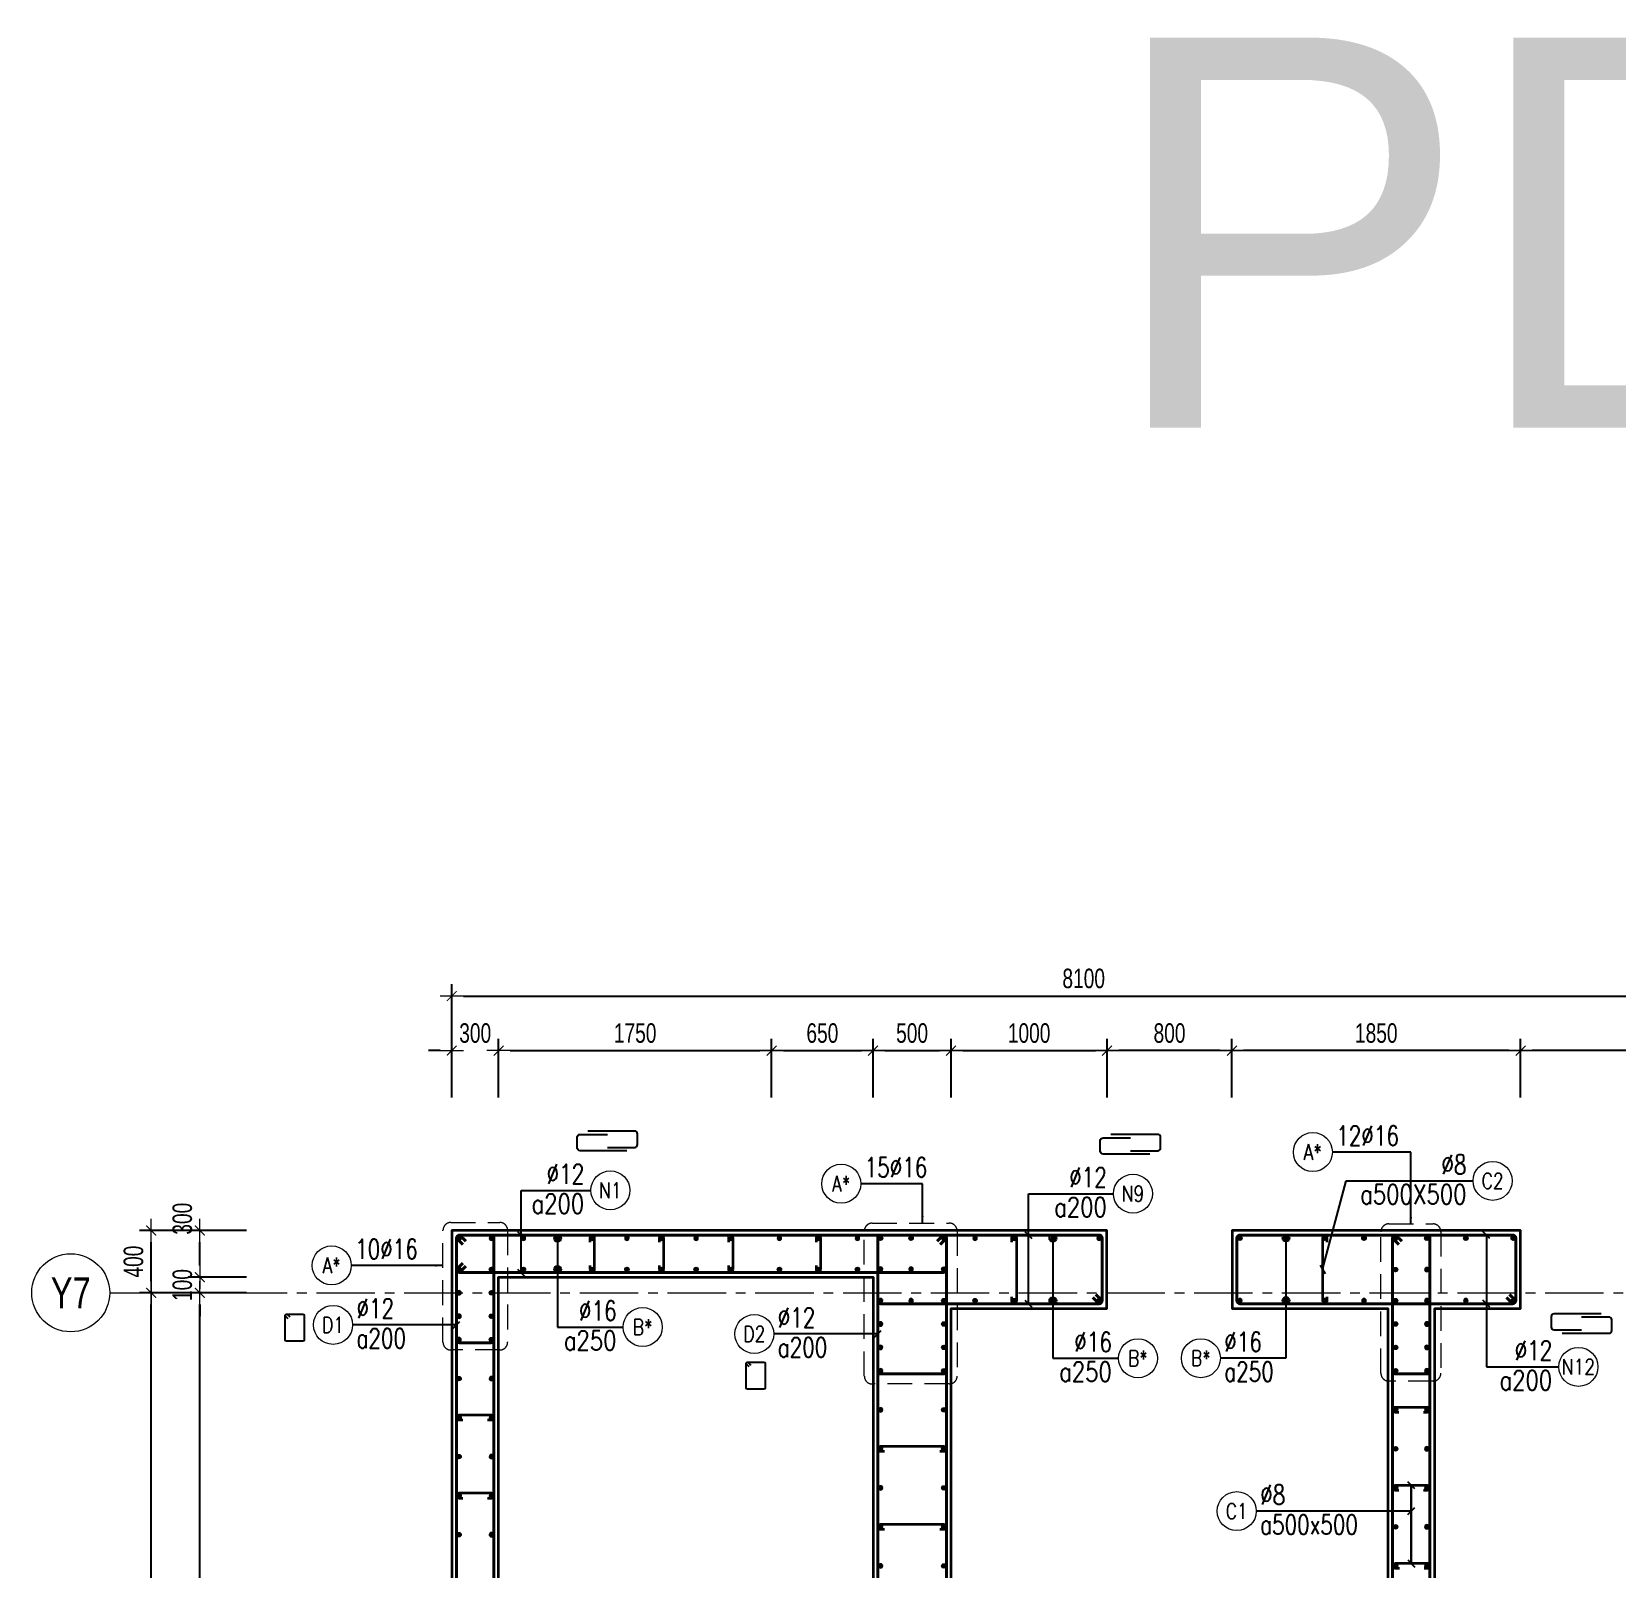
# Model space of a CAD drawing. Header units: millimetres. Extents: x 738475 to 1279438, y -34239 to 156422.
# Drawn here: x 1105749 to 1115912, y 146568 to 156422 of the extents above; entities that cross this region are included whole.
import ezdxf
from ezdxf.enums import TextEntityAlignment as Align

# ---------------------------------------------------------------- set-up
doc = ezdxf.new("R2010")
doc.units = ezdxf.units.MM
doc.header["$MEASUREMENT"] = 0
doc.linetypes.add('HIDDEN2', pattern=[4.7625, 3.175, -1.5875])
doc.linetypes.add('OF_Grid_1$0$CENTER2', pattern=[1.125, 0.75, -0.125, 0.125, -0.125])
doc.layers.get('0').update_dxf_attribs({"lineweight": 20})
doc.layers.get('Defpoints').update_dxf_attribs({"color": 151, "lineweight": 9})
for name, color, linetype, lineweight in [('KC-LEADER', 153, 'Continuous', 18), ('KC-THEP', 6, 'Continuous', 40), ('NDC_S_DIM', 1, 'Continuous', 15), ('NDC_S_ENG TEXT', 2, 'Continuous', 20), ('NDC_S_HIDDEN', 8, 'HIDDEN2', 13), ('NDC_S_LEADER', 1, 'Continuous', 15), ('NDC_S_REBAR', 4, 'Continuous', 35), ('NDC_S_STIRRUP', 4, 'Continuous', 40), ('NDC_S_VN TEXT', 7, 'Continuous', 20), ('NDC_S_WALL', 6, 'Continuous', 35), ('OF_Core wall_1.2(B1-19F)$0$NDC_S_WALL', 6, 'Continuous', 35), ('OF_Grid_1$0$NDC_S_AXIS', 5, 'OF_Grid_1$0$CENTER2', 13), ('OF_Grid_1$0$NDC_S_SYMBOL', 1, 'Continuous', 15), ('OF_Grid_1$0$NDC_S_TEXT SYMBOL', 7, 'Continuous', 20)]:
    doc.layers.add(name, color=color, linetype=linetype, lineweight=lineweight)
doc.layers.add('Leader', color=6, linetype='Continuous')
doc.layers.add('Ligature', color=1, linetype='Continuous')
doc.styles.add('NDC_ARIAL', font='arial.ttf', dxfattribs={"width": 0.85})
doc.styles.add('NDC_DIM', font='', dxfattribs={"width": 0.75})
doc.styles.add('NDC_EN TXT', font='romans.shx', dxfattribs={"width": 0.8})
doc.styles.add('OF_Grid_1$0$NDC_ANNO', font='', dxfattribs={"width": 0.8})
doc.styles.get("Standard").update_dxf_attribs({"font": 'arial.ttf'})
doc.styles.get('NDC_DIM').set_extended_font_data('Dotum')
doc.styles.get('OF_Grid_1$0$NDC_ANNO').set_extended_font_data('Dotum')
doc.dimstyles.new('NDC_1-50', dxfattribs={"dimscale": 50, "dimtxt": 2.5, "dimasz": 1, "dimexe": 1.5, "dimexo": 0, "dimgap": 0.8, "dimtad": 1, "dimdec": 0, "dimdsep": 46, "dimtxsty": 'NDC_ARIAL', "dimblk": 'DIMMARK', "dimcen": 49999.938995, "dimdle": 1.5, "dimclrd": 1, "dimclre": 1, "dimclrt": 3, "dimadec": 0, "dimazin": 0, "dimtfac": 1, "dimtdec": 0, "dimtix": 1, "dimtmove": 2, "dimatfit": 3, "dimfxl": 1, "dimarcsym": 0})
doc.dimstyles.new('NDC_dim_30', dxfattribs={"dimscale": 30, "dimtxt": 2.5, "dimasz": 1.5, "dimexe": 1.5, "dimexo": 2.5, "dimgap": 1, "dimtad": 1, "dimdec": 0, "dimzin": 0, "dimdsep": 46, "dimtxsty": 'NDC_DIM', "dimblk": 'DIMMARK', "dimcen": 0.09, "dimdle": 1.2, "dimclrd": 1, "dimclre": 1, "dimclrt": 3, "dimadec": 0, "dimazin": 0, "dimtfac": 1, "dimtdec": 0, "dimtix": 1, "dimtofl": 0, "dimtmove": 0, "dimatfit": 3, "dimfxl": 6, "dimfxlon": 1, "dimtolj": 1, "dimtzin": 0, "dimarcsym": 0})
doc.dimstyles.new('NDC_dim_50', dxfattribs={"dimscale": 50, "dimtxt": 2.5, "dimasz": 1.5, "dimexe": 1.5, "dimexo": 2.5, "dimgap": 1, "dimtad": 1, "dimdec": 0, "dimzin": 0, "dimdsep": 46, "dimtxsty": 'NDC_DIM', "dimblk": 'DIMMARK', "dimcen": 0.09, "dimdle": 1.2, "dimclrd": 1, "dimclre": 1, "dimclrt": 3, "dimadec": 0, "dimazin": 0, "dimtfac": 1, "dimtdec": 0, "dimtix": 1, "dimtofl": 0, "dimtmove": 0, "dimatfit": 3, "dimfxl": 6, "dimfxlon": 1, "dimtolj": 1, "dimtzin": 0, "dimarcsym": 0})

# ---------------------------------------------------------------- blocks, each defined once
blk = doc.blocks.new('THEP')
at = {"layer": 'KC-LEADER', "color": 6}
blk.add_circle((0, 0), 14, dxfattribs=at)
at = {"layer": 'KC-THEP'}
for p, q in [((-14, 0), (14, 0)), ((10, 10), (-10, -10)), ((-10, 10), (10, -10)), ((0, 14), (0, -14))]:
    blk.add_line(p, q, dxfattribs=at)
blk = doc.blocks.new('DIMMARK')
at = {"layer": 'NDC_S_DIM', "color": 1}
blk.add_line((-1.5, 0), (1, 0), dxfattribs=at)
at = {"layer": 'NDC_S_DIM', "color": 2, "const_width": 0.1}
blk.add_lwpolyline([(-0.42, -0.42), (0.42, 0.42)], dxfattribs=at)
blk = doc.blocks.new('*U13')
blk.add_circle((-2.5, 0), 2.5)
at = {"layer": 'NDC_S_VN TEXT', "color": 3, "style": 'NDC_EN TXT', "width": 0.75}
blk.add_attdef('DK1', (0.5, 0.85), '', height=2.5, dxfattribs=at)
at = {"layer": 'NDC_S_VN TEXT', "color": 7, "style": 'NDC_EN TXT', "width": 0.8}
blk.add_attdef('SH2', text='', height=2, dxfattribs=at).set_placement((-2.5, 0), align=Align.MIDDLE)
blk = doc.blocks.new('*U11')
blk.add_circle((-2.5, 0), 2.5)
at = {"layer": 'NDC_S_VN TEXT', "color": 3, "style": 'NDC_EN TXT', "width": 0.75}
for tag, p in [('DK1', (0.5, 0.85)), ('KC1', (0.5, -2.97))]:
    blk.add_attdef(tag, p, '', height=2.5, dxfattribs=at)
at = {"layer": 'NDC_S_VN TEXT', "color": 7, "style": 'NDC_EN TXT', "width": 0.8}
blk.add_attdef('SH2', text='', height=2, dxfattribs=at).set_placement((-2.5, 0), align=Align.MIDDLE)
blk = doc.blocks.new('*U10')
blk.add_circle((2.5, 0), 2.5)
at = {"layer": 'NDC_S_VN TEXT', "color": 3, "style": 'NDC_EN TXT'}
for tag, width, p in [('DK2', 0.75, (-0.85, 0.85)), ('KC2', 0.8, (-0.85, -2.97))]:
    blk.add_attdef(tag, text='', height=2.5, dxfattribs=dict(at, width=width)).set_placement(p, align=Align.RIGHT)
at = {"layer": 'NDC_S_VN TEXT', "color": 7, "style": 'NDC_EN TXT', "width": 0.8}
blk.add_attdef('SH3', text='', height=2, dxfattribs=at).set_placement((2.5, 0), align=Align.MIDDLE)
blk = doc.blocks.new('A$C72321851')
at = {"layer": 'Ligature'}
for points in [[(-61, -129), (-61, 171, -0.414214), (-43, 189), (26, 189, -0.414214), (43, 171), (43, -4)], [(-40, -4), (-40, -180, 0.414214), (-22, -197), (47, -197, 0.414214), (65, -180), (65, 121)]]:
    blk.add_lwpolyline(points, format="xyb", dxfattribs=at)
blk = doc.blocks.new('*U1308')
at = {"layer": 'KC-THEP', "rotation": 9.668564436380946}
blk.add_blockref('THEP', (-100, 0), dxfattribs=at)
at = {"layer": 'KC-THEP', "xscale": -1, "rotation": 350.3314355636191}
blk.add_blockref('THEP', (100, 0), dxfattribs=at)
blk = doc.blocks.new('*U1307')
at = {"layer": 'OF_Core wall_1.2(B1-19F)$0$NDC_S_WALL', "color": 0, "linetype": 'ByBlock', "lineweight": -2, "transparency": 16777216}
for p in [(0, 0), (0, -250), (0, -500), (0, -750), (0, -1000)]:
    blk.add_blockref('*U1308', p, dxfattribs=at)
blk = doc.blocks.new('*U12')
blk.add_circle((-2.5, 0), 2.5)
at = {"layer": 'NDC_S_VN TEXT', "color": 3, "style": 'NDC_EN TXT', "width": 0.75}
for tag, p in [('DK1', (0.5, 0.85)), ('KC1', (0.5, -2.97))]:
    blk.add_attdef(tag, p, '', height=2.5, dxfattribs=at)
at = {"layer": 'NDC_S_VN TEXT', "color": 7, "style": 'NDC_EN TXT', "width": 0.8}
blk.add_attdef('SH2', text='', height=2, dxfattribs=at).set_placement((-2.5, 0), align=Align.MIDDLE)
blk = doc.blocks.new('*D1313')
at = {"layer": 'Defpoints', "color": 0, "transparency": 16777216}
for p in [(1106827, 148340), (1109071, 148340), (1109181, 136740)]:
    blk.add_point(p, dxfattribs=at)
at = {"layer": 'NDC_S_DIM', "color": 1, "lineweight": -2, "transparency": 16777216}
for p, q in [((1107127, 148340), (1106752, 148340)), ((1106827, 136815), (1106827, 148265)), ((1107127, 136740), (1106752, 136740))]:
    blk.add_line(p, q, dxfattribs=at)
at = {"layer": 'NDC_S_DIM', "color": 1, "lineweight": -2, "transparency": 16777216, "xscale": 75, "yscale": 75, "zscale": 75}
for p, rotation in [((1106827, 148340), 90), ((1106827, 136740), 270)]:
    blk.add_blockref('DIMMARK', p, dxfattribs=dict(at, rotation=rotation))
at = {"layer": 'NDC_S_DIM', "color": 3, "transparency": 16777216, "insert": (1106715, 142540), "char_height": 125, "attachment_point": 5, "rotation": 90, "style": 'NDC_DIM'}
blk.add_mtext('\\A1;11600', dxfattribs=at)
blk = doc.blocks.new('*D1314')
at = {"layer": 'Defpoints', "color": 0, "transparency": 16777216}
for p in [(1108742, 149892), (1108442, 148559), (1108742, 148259)]:
    blk.add_point(p, dxfattribs=at)
at = {"layer": 'NDC_S_DIM', "color": 1, "lineweight": -2, "transparency": 16777216}
for p, q in [((1108442, 149592), (1108442, 149967)), ((1108742, 149592), (1108742, 149967)), ((1108367, 149892), (1108292, 149892)), ((1108817, 149892), (1108892, 149892))]:
    blk.add_line(p, q, dxfattribs=at)
at = {"layer": 'NDC_S_DIM', "color": 1, "lineweight": -2, "transparency": 16777216, "xscale": 75, "yscale": 75, "zscale": 75}
blk.add_blockref('DIMMARK', (1108442, 149892), dxfattribs=at)
at = {"layer": 'NDC_S_DIM', "color": 1, "lineweight": -2, "transparency": 16777216, "xscale": 75, "yscale": 75, "zscale": 75, "rotation": 180}
blk.add_blockref('DIMMARK', (1108742, 149892), dxfattribs=at)
at = {"layer": 'NDC_S_DIM', "color": 3, "transparency": 16777216, "insert": (1108592, 150004), "char_height": 125, "attachment_point": 5, "style": 'NDC_DIM'}
blk.add_mtext('\\A1;300', dxfattribs=at)
blk = doc.blocks.new('*U15')
at = {"layer": 'OF_Grid_1$0$NDC_S_SYMBOL'}
blk.add_line((5, 0), (9, 0), dxfattribs=at)
blk.add_circle((0, 0), 5, dxfattribs=at)
at = {"layer": 'OF_Grid_1$0$NDC_S_TEXT SYMBOL', "color": 7, "style": 'OF_Grid_1$0$NDC_ANNO', "width": 0.8}
blk.add_attdef('GRID', text='', height=4, rotation=270, dxfattribs=at).set_placement((0, 0), align=Align.MIDDLE)
blk = doc.blocks.new('*D1328')
at = {"layer": 'Defpoints', "color": 0, "ltscale": 200, "transparency": 16777216}
for p in [(1116542, 150242), (1108442, 148688), (1116542, 148119)]:
    blk.add_point(p, dxfattribs=at)
at = {"layer": 'NDC_S_DIM', "color": 1, "lineweight": -2, "ltscale": 200, "transparency": 16777216}
for p, q in [((1108442, 149942), (1108442, 150317)), ((1116542, 149942), (1116542, 150317)), ((1108517, 150242), (1116467, 150242))]:
    blk.add_line(p, q, dxfattribs=at)
at = {"layer": 'NDC_S_DIM', "color": 1, "lineweight": -2, "ltscale": 200, "transparency": 16777216, "xscale": 75, "yscale": 75, "zscale": 75, "rotation": 180}
blk.add_blockref('DIMMARK', (1108442, 150242), dxfattribs=at)
at = {"layer": 'NDC_S_DIM', "color": 1, "lineweight": -2, "ltscale": 200, "transparency": 16777216, "xscale": 75, "yscale": 75, "zscale": 75}
blk.add_blockref('DIMMARK', (1116542, 150242), dxfattribs=at)
at = {"layer": 'NDC_S_DIM', "color": 3, "ltscale": 200, "transparency": 16777216, "insert": (1112492, 150354), "char_height": 125, "attachment_point": 5, "style": 'NDC_DIM'}
blk.add_mtext('\\A1;8100', dxfattribs=at)
blk = doc.blocks.new('*D1330')
at = {"layer": 'Defpoints', "color": 0, "ltscale": 200, "transparency": 16777216}
for p in [(1106827, 148440), (1108742, 148440), (1109071, 148340)]:
    blk.add_point(p, dxfattribs=at)
at = {"layer": 'NDC_S_DIM', "color": 1, "lineweight": -2, "ltscale": 200, "transparency": 16777216}
for p, q in [((1106827, 148515), (1106827, 148590)), ((1107127, 148440), (1106752, 148440)), ((1107127, 148340), (1106752, 148340)), ((1106827, 148265), (1106827, 148190))]:
    blk.add_line(p, q, dxfattribs=at)
at = {"layer": 'NDC_S_DIM', "color": 1, "lineweight": -2, "ltscale": 200, "transparency": 16777216, "xscale": 75, "yscale": 75, "zscale": 75}
for p, rotation in [((1106827, 148440), 270), ((1106827, 148340), 90)]:
    blk.add_blockref('DIMMARK', p, dxfattribs=dict(at, rotation=rotation))
at = {"layer": 'NDC_S_DIM', "color": 3, "ltscale": 200, "transparency": 16777216, "insert": (1106715, 148390), "char_height": 125, "attachment_point": 5, "rotation": 90, "style": 'NDC_DIM'}
blk.add_mtext('\\A1;100', dxfattribs=at)
blk = doc.blocks.new('*D1331')
at = {"layer": 'Defpoints', "color": 0, "ltscale": 200, "transparency": 16777216}
for p in [(1106827, 148740), (1108442, 148740), (1108742, 148440)]:
    blk.add_point(p, dxfattribs=at)
at = {"layer": 'NDC_S_DIM', "color": 1, "lineweight": -2, "ltscale": 200, "transparency": 16777216}
for p, q in [((1107127, 148740), (1106752, 148740)), ((1106827, 148515), (1106827, 148665)), ((1107127, 148440), (1106752, 148440))]:
    blk.add_line(p, q, dxfattribs=at)
at = {"layer": 'NDC_S_DIM', "color": 1, "lineweight": -2, "ltscale": 200, "transparency": 16777216, "xscale": 75, "yscale": 75, "zscale": 75}
for p, rotation in [((1106827, 148740), 90), ((1106827, 148440), 270)]:
    blk.add_blockref('DIMMARK', p, dxfattribs=dict(at, rotation=rotation))
at = {"layer": 'NDC_S_DIM', "color": 3, "ltscale": 200, "transparency": 16777216, "insert": (1106715, 148815), "char_height": 125, "attachment_point": 5, "rotation": 90, "style": 'NDC_DIM'}
blk.add_mtext('\\A1;300', dxfattribs=at)
blk = doc.blocks.new('*D1335')
at = {"layer": 'Defpoints', "color": 0, "ltscale": 200, "transparency": 16777216}
for p in [(1106515, 148340), (1108556, 148340), (1108556, 136740)]:
    blk.add_point(p, dxfattribs=at)
at = {"layer": 'NDC_S_DIM', "color": 1, "lineweight": -2, "ltscale": 200, "transparency": 16777216}
for p, q in [((1106815, 148340), (1106440, 148340)), ((1106515, 136815), (1106515, 148265)), ((1106815, 136740), (1106440, 136740))]:
    blk.add_line(p, q, dxfattribs=at)
at = {"layer": 'NDC_S_DIM', "color": 1, "lineweight": -2, "ltscale": 200, "transparency": 16777216, "xscale": 75, "yscale": 75, "zscale": 75}
for p, rotation in [((1106515, 148340), 90), ((1106515, 136740), 270)]:
    blk.add_blockref('DIMMARK', p, dxfattribs=dict(at, rotation=rotation))
at = {"layer": 'NDC_S_DIM', "color": 3, "ltscale": 200, "transparency": 16777216, "insert": (1106402, 142540), "char_height": 125, "attachment_point": 5, "rotation": 90, "style": 'NDC_DIM'}
blk.add_mtext('\\A1;11600', dxfattribs=at)
blk = doc.blocks.new('*D1336')
at = {"layer": 'Defpoints', "color": 0, "ltscale": 200, "transparency": 16777216}
for p in [(1106515, 148740), (1108442, 148740), (1108556, 148340)]:
    blk.add_point(p, dxfattribs=at)
at = {"layer": 'NDC_S_DIM', "color": 1, "lineweight": -2, "ltscale": 200, "transparency": 16777216}
for p, q in [((1106815, 148740), (1106440, 148740)), ((1106515, 148415), (1106515, 148665)), ((1106815, 148340), (1106440, 148340))]:
    blk.add_line(p, q, dxfattribs=at)
at = {"layer": 'NDC_S_DIM', "color": 1, "lineweight": -2, "ltscale": 200, "transparency": 16777216, "xscale": 75, "yscale": 75, "zscale": 75}
for p, rotation in [((1106515, 148740), 90), ((1106515, 148340), 270)]:
    blk.add_blockref('DIMMARK', p, dxfattribs=dict(at, rotation=rotation))
at = {"layer": 'NDC_S_DIM', "color": 3, "ltscale": 200, "transparency": 16777216, "insert": (1106402, 148540), "char_height": 125, "attachment_point": 5, "rotation": 90, "style": 'NDC_DIM'}
blk.add_mtext('\\A1;400', dxfattribs=at)
blk = doc.blocks.new('*D1345')
at = {"layer": 'Defpoints', "color": 0, "ltscale": 200, "transparency": 16777216}
for p in [(1110492, 149892), (1110492, 148740), (1108742, 148259)]:
    blk.add_point(p, dxfattribs=at)
at = {"layer": 'NDC_S_DIM', "color": 1, "lineweight": -2, "ltscale": 200, "transparency": 16777216}
for p, q in [((1108742, 149592), (1108742, 149967)), ((1110492, 149592), (1110492, 149967)), ((1108817, 149892), (1110417, 149892))]:
    blk.add_line(p, q, dxfattribs=at)
at = {"layer": 'NDC_S_DIM', "color": 1, "lineweight": -2, "ltscale": 200, "transparency": 16777216, "xscale": 75, "yscale": 75, "zscale": 75, "rotation": 180}
blk.add_blockref('DIMMARK', (1108742, 149892), dxfattribs=at)
at = {"layer": 'NDC_S_DIM', "color": 1, "lineweight": -2, "ltscale": 200, "transparency": 16777216, "xscale": 75, "yscale": 75, "zscale": 75}
blk.add_blockref('DIMMARK', (1110492, 149892), dxfattribs=at)
at = {"layer": 'NDC_S_DIM', "color": 3, "ltscale": 200, "transparency": 16777216, "insert": (1109617, 150004), "char_height": 125, "attachment_point": 5, "style": 'NDC_DIM'}
blk.add_mtext('\\A1;1750', dxfattribs=at)
blk = doc.blocks.new('*D1346')
at = {"layer": 'Defpoints', "color": 0, "ltscale": 200, "transparency": 16777216}
for p in [(1111142, 149892), (1110492, 148740), (1111142, 148440)]:
    blk.add_point(p, dxfattribs=at)
at = {"layer": 'NDC_S_DIM', "color": 1, "lineweight": -2, "ltscale": 200, "transparency": 16777216}
for p, q in [((1110492, 149592), (1110492, 149967)), ((1111142, 149592), (1111142, 149967)), ((1110567, 149892), (1111067, 149892))]:
    blk.add_line(p, q, dxfattribs=at)
at = {"layer": 'NDC_S_DIM', "color": 1, "lineweight": -2, "ltscale": 200, "transparency": 16777216, "xscale": 75, "yscale": 75, "zscale": 75, "rotation": 180}
blk.add_blockref('DIMMARK', (1110492, 149892), dxfattribs=at)
at = {"layer": 'NDC_S_DIM', "color": 1, "lineweight": -2, "ltscale": 200, "transparency": 16777216, "xscale": 75, "yscale": 75, "zscale": 75}
blk.add_blockref('DIMMARK', (1111142, 149892), dxfattribs=at)
at = {"layer": 'NDC_S_DIM', "color": 3, "ltscale": 200, "transparency": 16777216, "insert": (1110817, 150004), "char_height": 125, "attachment_point": 5, "style": 'NDC_DIM'}
blk.add_mtext('\\A1;650', dxfattribs=at)
blk = doc.blocks.new('*D1347')
at = {"layer": 'Defpoints', "color": 0, "ltscale": 200, "transparency": 16777216}
for p in [(1111642, 149892), (1111142, 148440), (1111642, 148240)]:
    blk.add_point(p, dxfattribs=at)
at = {"layer": 'NDC_S_DIM', "color": 1, "lineweight": -2, "ltscale": 200, "transparency": 16777216}
for p, q in [((1111142, 149592), (1111142, 149967)), ((1111642, 149592), (1111642, 149967)), ((1111217, 149892), (1111567, 149892))]:
    blk.add_line(p, q, dxfattribs=at)
at = {"layer": 'NDC_S_DIM', "color": 1, "lineweight": -2, "ltscale": 200, "transparency": 16777216, "xscale": 75, "yscale": 75, "zscale": 75, "rotation": 180}
blk.add_blockref('DIMMARK', (1111142, 149892), dxfattribs=at)
at = {"layer": 'NDC_S_DIM', "color": 1, "lineweight": -2, "ltscale": 200, "transparency": 16777216, "xscale": 75, "yscale": 75, "zscale": 75}
blk.add_blockref('DIMMARK', (1111642, 149892), dxfattribs=at)
at = {"layer": 'NDC_S_DIM', "color": 3, "ltscale": 200, "transparency": 16777216, "insert": (1111392, 150004), "char_height": 125, "attachment_point": 5, "style": 'NDC_DIM'}
blk.add_mtext('\\A1;500', dxfattribs=at)
blk = doc.blocks.new('*D1348')
at = {"layer": 'Defpoints', "color": 0, "ltscale": 200, "transparency": 16777216}
for p in [(1112642, 149892), (1111642, 148240), (1112642, 148240)]:
    blk.add_point(p, dxfattribs=at)
at = {"layer": 'NDC_S_DIM', "color": 1, "lineweight": -2, "ltscale": 200, "transparency": 16777216}
for p, q in [((1111642, 149592), (1111642, 149967)), ((1112642, 149592), (1112642, 149967)), ((1111717, 149892), (1112567, 149892))]:
    blk.add_line(p, q, dxfattribs=at)
at = {"layer": 'NDC_S_DIM', "color": 1, "lineweight": -2, "ltscale": 200, "transparency": 16777216, "xscale": 75, "yscale": 75, "zscale": 75, "rotation": 180}
blk.add_blockref('DIMMARK', (1111642, 149892), dxfattribs=at)
at = {"layer": 'NDC_S_DIM', "color": 1, "lineweight": -2, "ltscale": 200, "transparency": 16777216, "xscale": 75, "yscale": 75, "zscale": 75}
blk.add_blockref('DIMMARK', (1112642, 149892), dxfattribs=at)
at = {"layer": 'NDC_S_DIM', "color": 3, "ltscale": 200, "transparency": 16777216, "insert": (1112142, 150004), "char_height": 125, "attachment_point": 5, "style": 'NDC_DIM'}
blk.add_mtext('\\A1;1000', dxfattribs=at)
blk = doc.blocks.new('*D1358')
at = {"layer": 'Defpoints', "color": 0, "ltscale": 200, "transparency": 16777216}
for p in [(1115292, 149892), (1115292, 148740), (1117042, 148617)]:
    blk.add_point(p, dxfattribs=at)
at = {"layer": 'NDC_S_DIM', "color": 1, "lineweight": -2, "ltscale": 200, "transparency": 16777216}
for p, q in [((1115292, 149592), (1115292, 149967)), ((1117042, 149592), (1117042, 149967)), ((1116967, 149892), (1115367, 149892))]:
    blk.add_line(p, q, dxfattribs=at)
at = {"layer": 'NDC_S_DIM', "color": 1, "lineweight": -2, "ltscale": 200, "transparency": 16777216, "xscale": 75, "yscale": 75, "zscale": 75, "rotation": 180}
blk.add_blockref('DIMMARK', (1115292, 149892), dxfattribs=at)
at = {"layer": 'NDC_S_DIM', "color": 1, "lineweight": -2, "ltscale": 200, "transparency": 16777216, "xscale": 75, "yscale": 75, "zscale": 75}
blk.add_blockref('DIMMARK', (1117042, 149892), dxfattribs=at)
at = {"layer": 'NDC_S_DIM', "color": 3, "ltscale": 200, "transparency": 16777216, "insert": (1116167, 150004), "char_height": 125, "attachment_point": 5, "style": 'NDC_DIM'}
blk.add_mtext('\\A1;1750', dxfattribs=at)
blk = doc.blocks.new('*D1359')
at = {"layer": 'Defpoints', "color": 0, "ltscale": 200, "transparency": 16777216}
for p in [(1113442, 149892), (1113442, 148740), (1115292, 148740)]:
    blk.add_point(p, dxfattribs=at)
at = {"layer": 'NDC_S_DIM', "color": 1, "lineweight": -2, "ltscale": 200, "transparency": 16777216}
for p, q in [((1113442, 149592), (1113442, 149967)), ((1115292, 149592), (1115292, 149967)), ((1115217, 149892), (1113517, 149892))]:
    blk.add_line(p, q, dxfattribs=at)
at = {"layer": 'NDC_S_DIM', "color": 1, "lineweight": -2, "ltscale": 200, "transparency": 16777216, "xscale": 75, "yscale": 75, "zscale": 75, "rotation": 180}
blk.add_blockref('DIMMARK', (1113442, 149892), dxfattribs=at)
at = {"layer": 'NDC_S_DIM', "color": 1, "lineweight": -2, "ltscale": 200, "transparency": 16777216, "xscale": 75, "yscale": 75, "zscale": 75}
blk.add_blockref('DIMMARK', (1115292, 149892), dxfattribs=at)
at = {"layer": 'NDC_S_DIM', "color": 3, "ltscale": 200, "transparency": 16777216, "insert": (1114367, 150004), "char_height": 125, "attachment_point": 5, "style": 'NDC_DIM'}
blk.add_mtext('\\A1;1850', dxfattribs=at)
blk = doc.blocks.new('*D1360')
at = {"layer": 'Defpoints', "color": 0, "ltscale": 200, "transparency": 16777216}
for p in [(1112642, 149892), (1112642, 148740), (1113442, 148740)]:
    blk.add_point(p, dxfattribs=at)
at = {"layer": 'NDC_S_DIM', "color": 1, "lineweight": -2, "ltscale": 200, "transparency": 16777216}
for p, q in [((1112642, 149592), (1112642, 149967)), ((1113442, 149592), (1113442, 149967)), ((1113367, 149892), (1112717, 149892))]:
    blk.add_line(p, q, dxfattribs=at)
at = {"layer": 'NDC_S_DIM', "color": 1, "lineweight": -2, "ltscale": 200, "transparency": 16777216, "xscale": 75, "yscale": 75, "zscale": 75, "rotation": 180}
blk.add_blockref('DIMMARK', (1112642, 149892), dxfattribs=at)
at = {"layer": 'NDC_S_DIM', "color": 1, "lineweight": -2, "ltscale": 200, "transparency": 16777216, "xscale": 75, "yscale": 75, "zscale": 75}
blk.add_blockref('DIMMARK', (1113442, 149892), dxfattribs=at)
at = {"layer": 'NDC_S_DIM', "color": 3, "ltscale": 200, "transparency": 16777216, "insert": (1113042, 150004), "char_height": 125, "attachment_point": 5, "style": 'NDC_DIM'}
blk.add_mtext('\\A1;800', dxfattribs=at)

msp = doc.modelspace()

# ---------------------------------------------------------------- linework, layer by layer
at = {"layer": 'Ligature'}
for points in [[(1107393.11, 148173.519), (1107377.144, 148189.485, -0.668178638), (1107382.917, 148203.423), (1107487.546, 148203.423, -0.414213562), (1107495.711, 148195.259), (1107495.711, 148038.151, -0.414213562), (1107487.546, 148029.986), (1107382.917, 148029.986, -0.414213562), (1107374.753, 148038.151), (1107374.753, 148195.259, -0.668178638), (1107388.691, 148201.032), (1107404.657, 148185.066)], [(1110347.589, 147865.856), (1110331.623, 147881.822, -0.668178638), (1110337.397, 147895.76), (1110442.025, 147895.76, -0.414213562), (1110450.19, 147887.595), (1110450.19, 147730.487, -0.414213562), (1110442.025, 147722.323), (1110337.397, 147722.323, -0.414213562), (1110329.232, 147730.487), (1110329.232, 147887.595, -0.668178638), (1110343.17, 147893.368), (1110359.136, 147877.402)]]:
    msp.add_lwpolyline(points, format="xyb", dxfattribs=at)
at = {"layer": 'NDC_S_HIDDEN', "ltscale": 50}
for points in [[(1108435.466, 148790.803), (1108749.838, 148790.803, -0.414213562), (1108799.838, 148740.803), (1108799.838, 148023.774, -0.414213562), (1108749.838, 147973.774), (1108435.466, 147973.774, -0.414213562), (1108385.466, 148023.774), (1108385.466, 148740.803, -0.414213562)], [(1111135.984, 148786.256), (1111630.708, 148786.256, -0.414213562), (1111680.708, 148736.256), (1111680.708, 147806.162, -0.414213562), (1111630.708, 147756.162), (1111135.984, 147756.162, -0.414213562), (1111085.984, 147806.162), (1111085.984, 148736.256, -0.414213562)], [(1114446.931, 148781.639), (1114731.192, 148781.639, -0.414213562), (1114781.192, 148731.639), (1114781.192, 147824.224, -0.414213562), (1114731.192, 147774.224), (1114446.931, 147774.224, -0.414213562), (1114396.931, 147824.224), (1114396.931, 148731.639, -0.414213562)]]:
    msp.add_lwpolyline(points, format="xyb", close=True, dxfattribs=at)
at = {"layer": 'NDC_S_REBAR'}
for points in [[(1109326.976, 148515.093), (1109326.976, 148490.093, 1), (1109356.976, 148490.093), (1109356.976, 148690.093, 1), (1109326.976, 148690.093), (1109326.976, 148665.093)], [(1109770.928, 148515.083), (1109770.928, 148490.083, 1), (1109800.928, 148490.083), (1109800.928, 148690.083, 1), (1109770.928, 148690.083), (1109770.928, 148665.083)], [(1110214.879, 148515.074), (1110214.879, 148490.074, 1), (1110244.879, 148490.074), (1110244.879, 148690.074, 1), (1110214.879, 148690.074), (1110214.879, 148665.074)], [(1110776.971, 148515.098), (1110776.971, 148490.098, 1), (1110806.971, 148490.098), (1110806.971, 148690.098, 1), (1110776.971, 148690.098), (1110776.971, 148665.098)], [(1112030.483, 148665.098), (1112030.483, 148690.098, -1), (1112060.483, 148690.098), (1112060.483, 148290.098, -1), (1112030.483, 148290.098), (1112030.483, 148315.098)], [(1114053.459, 148665.098), (1114053.459, 148690.098, 1), (1114023.459, 148690.098), (1114023.459, 148290.098, 1), (1114053.459, 148290.098), (1114053.459, 148315.098)], [(1114669.37, 147575.281), (1114694.37, 147575.281, 1), (1114694.37, 147605.281), (1114487.345, 147605.281, 1), (1114487.345, 147575.281), (1114512.345, 147575.281)], [(1108670.483, 147525.098), (1108695.483, 147525.098, 1), (1108695.483, 147555.098), (1108488.459, 147555.098, 1), (1108488.459, 147525.098), (1108513.459, 147525.098)], [(1111570.483, 147325.098), (1111595.483, 147325.098, 1), (1111595.483, 147355.098), (1111190.014, 147355.098, 1), (1111190.014, 147325.098), (1111215.014, 147325.098)], [(1108670.483, 147025.098), (1108695.483, 147025.098, 1), (1108695.483, 147055.098), (1108488.459, 147055.098, 1), (1108488.459, 147025.098), (1108513.459, 147025.098)], [(1114669.37, 147075.281), (1114694.37, 147075.281, 1), (1114694.37, 147105.281), (1114487.345, 147105.281, 1), (1114487.345, 147075.281), (1114512.345, 147075.281)], [(1111570.483, 146825.098), (1111595.483, 146825.098, 1), (1111595.483, 146855.098), (1111190.014, 146855.098, 1), (1111190.014, 146825.098), (1111215.014, 146825.098)], [(1114673.196, 146575.281), (1114698.196, 146575.281, 1), (1114698.196, 146605.281), (1114491.171, 146605.281, 1), (1114491.171, 146575.281), (1114516.171, 146575.281)]]:
    msp.add_lwpolyline(points, format="xyb", dxfattribs=at)
at = {"layer": 'NDC_S_STIRRUP'}
for points in [[(1108511.971, 136430.098), (1108471.971, 136390.098, 0.414213562), (1108491.971, 136370.098), (1108691.971, 136370.098, 0.414213562), (1108711.971, 136390.098), (1108711.971, 148690.098, 0.414213562), (1108691.971, 148710.098), (1108491.971, 148710.098, 0.414213562), (1108471.971, 148690.098), (1108471.971, 136390.098, 0.414213562), (1108491.971, 136370.098), (1108531.971, 136410.098)], [(1108511.971, 148650.098), (1108471.971, 148690.098, -0.414213562), (1108491.971, 148710.098), (1108691.971, 148710.098, -0.414213562), (1108711.971, 148690.098), (1108711.971, 148040.098, -0.414213562), (1108691.971, 148020.098), (1108491.971, 148020.098, -0.414213562), (1108471.971, 148040.098), (1108471.971, 148690.098, -0.414213562), (1108491.971, 148710.098), (1108531.971, 148670.098)], [(1108531.971, 148510.098), (1108491.971, 148470.098, -0.414213562), (1108471.971, 148490.098), (1108471.971, 148690.098, -0.414213562), (1108491.971, 148710.098), (1111591.971, 148710.098, -0.414213562), (1111611.971, 148690.098), (1111611.971, 148490.098, -0.414357585), (1111591.971, 148470.098), (1108491.971, 148470.098, -0.414213562), (1108471.971, 148490.098), (1108511.971, 148530.098)], [(1111571.971, 148650.098), (1111611.971, 148690.098, 0.414213562), (1111591.971, 148710.098), (1111191.971, 148710.098, 0.414213562), (1111171.971, 148690.098), (1111171.971, 147840.281, 0.414213562), (1111191.971, 147820.281), (1111591.971, 147820.281, 0.414213562), (1111611.971, 147840.281), (1111611.971, 148690.098, 0.414213562), (1111591.971, 148710.098), (1111551.971, 148670.098)], [(1111181.971, 139171.449), (1111171.971, 139141.449), (1111171.971, 148690.098, -0.414213562), (1111191.971, 148710.098), (1111591.971, 148710.098, -0.414213562), (1111611.971, 148690.098), (1111611.971, 145440.773), (1111611.971, 145440.773)], [(1112550.801, 148310.098), (1112590.801, 148270.098, 0.414213562), (1112610.801, 148290.098), (1112610.801, 148690.098, 0.414213562), (1112590.801, 148710.098), (1111191.971, 148710.098, 0.414213562), (1111171.971, 148690.098), (1111171.971, 148290.098, 0.414213562), (1111191.971, 148270.098), (1112590.801, 148270.098, 0.414213562), (1112610.801, 148290.098), (1112570.801, 148330.098)], [(1115201.171, 148310.098), (1115241.171, 148270.098, 0.414213562), (1115261.171, 148290.098), (1115261.171, 148690.098, 0.414213562), (1115241.171, 148710.098), (1113493.141, 148710.098, 0.414213562), (1113473.141, 148690.098), (1113473.141, 148290.098, 0.414213562), (1113493.141, 148270.098), (1115241.171, 148270.098, 0.414213562), (1115261.171, 148290.098), (1115221.171, 148330.098)], [(1114511.171, 148650.098), (1114471.171, 148690.098, -0.414213562), (1114491.171, 148710.098), (1114691.171, 148710.098, -0.414213562), (1114711.171, 148690.098), (1114711.171, 147840.281, -0.414213562), (1114691.171, 147820.281), (1114491.171, 147820.281, -0.414213562), (1114471.171, 147840.281), (1114471.171, 148690.098, -0.414213562), (1114491.171, 148710.098), (1114531.171, 148670.098)], [(1114511.171, 136430.098), (1114471.171, 136390.098, 0.414213562), (1114491.171, 136370.098), (1114691.171, 136370.098, 0.414213562), (1114711.171, 136390.098), (1114711.171, 148690.098, 0.414213562), (1114691.171, 148710.098), (1114491.171, 148710.098, 0.414213562), (1114471.171, 148690.098), (1114471.171, 136390.098, 0.414213562), (1114491.171, 136370.098), (1114531.171, 136410.098)]]:
    msp.add_lwpolyline(points, format="xyb", dxfattribs=at)
at = {"layer": 'NDC_S_WALL'}
for points in [[(1111641.971, 144190.098), (1111641.971, 148240.098), (1112640.801, 148240.098), (1112640.801, 148740.098), (1111141.971, 148740.098), (1108441.971, 148740.098), (1108441.971, 136340.098)], [(1114741.971, 136840.098), (1114741.971, 148240.098), (1115291.971, 148240.098), (1115291.971, 148740.098), (1113443.141, 148740.098), (1113443.141, 148240.098), (1114441.971, 148240.098), (1114441.971, 144190.098)], [(1108741.971, 136640.098), (1108741.971, 148440.098), (1111141.971, 148440.098), (1111141.971, 136640.098)]]:
    msp.add_lwpolyline(points, dxfattribs=at)
at = {"layer": 'OF_Grid_1$0$NDC_S_AXIS', "ltscale": 500}
msp.add_line((1106449.488, 148340.098), (1125070.076, 148340.098), dxfattribs=at)

# ---------------------------------------------------------------- block references
at = {"layer": 'KC-THEP'}
for p, rotation in [((1108488.459, 148690.098), 189.6685644363809), ((1111190.014, 148690.098), 189.6685644363809), ((1111385.621, 148690.098), 189.6685644363809), ((1113493.141, 148690.098), 189.6685644363809), ((1113788.459, 148690.098), 189.6685644363809), ((1114038.459, 148690.098), 189.6685644363809), ((1114288.459, 148690.098), 189.6685644363809), ((1114691.171, 148690.098), 189.6685644363809), ((1114941.171, 148690.098), 189.6685644363809), ((1115245.659, 148690.098), 189.6685644363809), ((1108695.483, 148490.098), 9.668564436380946), ((1108901.38, 148490.098), 9.668564436380946), ((1109120, 148490.098), 9.668564436380946), ((1109341.976, 148490.093), 9.668564436380926), ((1109563.952, 148490.088), 9.668564436380926), ((1109785.928, 148490.083), 9.668564436380926), ((1110007.903, 148490.079), 9.668564436380926), ((1110229.879, 148490.074), 9.668564436380926), ((1110541.971, 148490.098), 9.668564436380926), ((1110791.971, 148490.098), 9.668564436380926), ((1111041.971, 148490.098), 9.668564436380926), ((1111595.483, 148491.802), 9.668564436380946), ((1114491.171, 148489.141), 9.668564436380946), ((1108695.483, 148340.098), 9.668564436380946), ((1111595.483, 148290.098), 9.668564436380946), ((1111795.483, 148290.098), 9.668564436380946), ((1112045.483, 148290.098), 9.668564436380946), ((1112295.483, 148290.098), 9.668564436380946), ((1112590.801, 148290.098), 9.668564436380946), ((1114491.171, 148290.098), 9.668564436380946), ((1108695.483, 148190.098), 9.668564436380946), ((1111595.483, 148140.098), 9.668564436380946), ((1114491.171, 148140.098), 9.668564436380946), ((1108695.483, 148040.098), 9.668564436380946), ((1111595.483, 147990.098), 9.668564436380946), ((1114491.171, 147990.098), 9.668564436380946), ((1108488.459, 147790.098), 189.6685644363809), ((1111595.483, 147840.098), 9.668564436380926), ((1114491.171, 147840.281), 9.668564436380946), ((1111595.483, 147590.098), 9.668564436380926), ((1108488.459, 147540.098), 189.6685644363809), ((1111595.483, 147340.098), 9.668564436380926), ((1108488.459, 147290.098), 189.6685644363809), ((1108488.459, 147040.098), 189.6685644363809), ((1111595.483, 147090.098), 9.668564436380926), ((1111595.483, 146840.098), 9.668564436380926), ((1108488.459, 146790.098), 189.6685644363809), ((1111595.483, 146590.098), 9.668564436380926)]:
    msp.add_blockref('THEP', p, dxfattribs=dict(at, rotation=rotation))
at = {"layer": 'KC-THEP', "xscale": -1}
for p, rotation in [((1108695.483, 148690.098), 170.331435563619), ((1108901.38, 148690.098), 170.331435563619), ((1109120, 148690.098), 170.331435563619), ((1109341.976, 148690.093), 170.331435563619), ((1109563.952, 148690.088), 170.331435563619), ((1109785.928, 148690.083), 170.331435563619), ((1110007.903, 148690.079), 170.331435563619), ((1110229.879, 148690.074), 170.331435563619), ((1110541.971, 148690.098), 170.331435563619), ((1110791.971, 148690.098), 170.331435563619), ((1111041.971, 148690.098), 170.331435563619), ((1111595.483, 148690.098), 170.331435563619), ((1111795.483, 148690.098), 170.331435563619), ((1112045.483, 148690.098), 170.331435563619), ((1112295.483, 148690.098), 170.331435563619), ((1112590.801, 148690.098), 170.331435563619), ((1114491.171, 148690.098), 170.331435563619), ((1108488.459, 148490.098), 350.3314355636191), ((1111190.014, 148491.802), 350.3314355636191), ((1111385.621, 148491.802), 350.3314355636191), ((1114691.171, 148489.141), 350.3314355636191), ((1108488.459, 148340.098), 350.3314355636191), ((1111190.014, 148290.098), 350.3314355636191), ((1111385.621, 148290.098), 350.3314355636191), ((1113493.141, 148290.098), 350.3314355636191), ((1113788.459, 148290.098), 350.3314355636191), ((1114038.459, 148290.098), 350.3314355636191), ((1114288.459, 148290.098), 350.3314355636191), ((1114691.171, 148290.098), 350.3314355636191), ((1114941.171, 148290.098), 350.3314355636191), ((1115245.659, 148290.098), 350.3314355636191), ((1108488.459, 148190.098), 350.3314355636191), ((1111190.014, 148140.098), 350.3314355636191), ((1114691.171, 148140.098), 350.3314355636191), ((1108488.459, 148040.098), 350.3314355636191), ((1111190.014, 147990.098), 350.3314355636191), ((1114691.171, 147990.098), 350.3314355636191), ((1108695.483, 147790.098), 170.331435563619), ((1111190.014, 147840.098), 350.3314355636192), ((1114691.171, 147840.281), 350.3314355636191), ((1111190.014, 147590.098), 350.3314355636192), ((1108695.483, 147540.098), 170.331435563619), ((1111190.014, 147340.098), 350.3314355636192), ((1108695.483, 147290.098), 170.331435563619), ((1108695.483, 147040.098), 170.331435563619), ((1111190.014, 147090.098), 350.3314355636192), ((1111190.014, 146840.098), 350.3314355636192), ((1108695.483, 146790.098), 170.331435563619), ((1111190.014, 146590.098), 350.3314355636192)]:
    msp.add_blockref('THEP', p, dxfattribs=dict(at, rotation=rotation))
at = {"layer": 'Leader', "rotation": 89.99999999999997}
for p in [(1109434.836, 149311.772), (1112787.362, 149290.245)]:
    msp.add_blockref('A$C72321851', p, dxfattribs=at)
at = {"layer": 'Leader', "xscale": -1, "rotation": 270.0000000000001}
msp.add_blockref('A$C72321851', (1115687.4, 148141.575), dxfattribs=at)
at = {"layer": 'NDC_S_VN TEXT', "xscale": 50, "yscale": 50, "zscale": 50}
for name, p, values in [('*U13', (1114085.628, 149241.794), {'SH2': 'A*', 'DK1': '12%%C16'}), ('*U13', (1111062.939, 149038.979), {'SH2': 'A*', 'DK1': '15%%C16'}), ('*U10', (1114987.802, 149057.441), {'SH3': 'C2', 'DK2': '%%c8', 'KC2': 'a500X500'}), ('*U10', (1109333.414, 148996.946), {'SH3': 'N1', 'DK2': '%%C12', 'KC2': 'a200'}), ('*U10', (1112682.66, 148975.376), {'SH3': 'N9', 'DK2': '%%C12', 'KC2': 'a200'}), ('*U13', (1107797.338, 148515.462), {'SH2': 'A*', 'DK1': '10%%C16'}), ('*U11', (1107806.034, 148134.52), {'SH2': 'D1', 'DK1': '%%C12', 'KC1': 'a200'}), ('*U10', (1109540.612, 148120.386), {'SH3': 'B*', 'DK2': '%%C16', 'KC2': 'a250'}), ('*U11', (1110506.034, 148076.213), {'SH2': 'D2', 'DK1': '%%C12', 'KC1': 'a200'}), ('*U10', (1112715.096, 147920.386), {'SH3': 'B*', 'DK2': '%%C16', 'KC2': 'a250'}), ('*U11', (1113367.848, 147921.094), {'SH2': 'B*', 'DK1': '%%C16', 'KC1': 'a250'}), ('*U10', (1115537.863, 147865.501), {'SH3': 'N12', 'DK2': '%%C12', 'KC2': 'a200'}), ('*U12', (1113597.858, 146940.92), {'SH2': 'C1', 'DK1': '%%c8', 'KC1': 'a500x500'})]:
    msp.add_blockref(name, p, dxfattribs=at).add_auto_attribs(values)
at = {"layer": 'OF_Core wall_1.2(B1-19F)$0$NDC_S_WALL'}
msp.add_blockref('*U1307', (1114591.171, 147590.281), dxfattribs=at)
at = {"layer": 'OF_Grid_1$0$NDC_S_AXIS'}
ref = msp.add_blockref('*U15', (1105999.488, 148340.098), dxfattribs=dict(at, xscale=50, yscale=50, zscale=50))
ref.add_attrib('GRID', 'Y7', dxfattribs={"layer": 'OF_Grid_1$0$NDC_S_TEXT SYMBOL', "color": 7, "height": 200, "style": 'OF_Grid_1$0$NDC_ANNO', "width": 0.8}).set_placement((1105999.488, 148340.098), align=Align.MIDDLE)

# ---------------------------------------------------------------- texts
at = {"layer": 'NDC_S_ENG TEXT'}
msp.add_text('PD-S-81.01', height=2500, dxfattribs=at).set_placement((1112630.581, 153884.515))

# ---------------------------------------------------------------- dimensions: what is measured, and where the dimension line sits
at = {"layer": 'NDC_S_DIM', "ltscale": 200}
dim = msp.add_linear_dim(base=(1116541.971, 150241.591), p1=(1108441.971, 148687.594), p2=(1116541.971, 148118.68), dimstyle='NDC_dim_50', dxfattribs=at)
dim.commit()
dim.dimension.update_dxf_attribs({"geometry": '*D1328', "text_midpoint": (1112491.971, 150354.175)})
at = {"layer": 'NDC_S_DIM'}
dim = msp.add_linear_dim(base=(1108741.971, 149891.85), p1=(1108441.971, 148559.172), p2=(1108741.971, 148259.172), dimstyle='NDC_dim_50', dxfattribs=at)
dim.commit()
dim.dimension.update_dxf_attribs({"geometry": '*D1314', "text_midpoint": (1108591.971, 150004.435)})
at = {"layer": 'NDC_S_DIM', "ltscale": 200}
for base, p1, p2, picture, middle in [((1110491.971, 149891.85), (1108741.971, 148259.172), (1110491.971, 148740.098), '*D1345', (1109616.971, 150004.435)), ((1111141.971, 149891.85), (1110491.971, 148740.098), (1111141.971, 148440.098), '*D1346', (1110816.971, 150004.435)), ((1111641.971, 149891.85), (1111141.971, 148440.098), (1111641.971, 148240.098), '*D1347', (1111391.971, 150004.435)), ((1112641.801, 149891.85), (1111641.971, 148240.098), (1112641.801, 148240.098), '*D1348', (1112141.886, 150004.435)), ((1112641.801, 149891.85), (1113442.141, 148740.098), (1112641.801, 148740.098), '*D1360', (1113041.971, 150004.435)), ((1113442.141, 149891.85), (1115291.971, 148740.098), (1113442.141, 148740.098), '*D1359', (1114367.056, 150004.435)), ((1115291.971, 149891.85), (1117041.971, 148617.01), (1115291.971, 148740.098), '*D1358', (1116166.971, 150004.435))]:
    dim = msp.add_linear_dim(base=base, p1=p1, p2=p2, dimstyle='NDC_dim_50', override={"dimtmove": 1}, dxfattribs=at)
    dim.commit()
    dim.dimension.update_dxf_attribs({"geometry": picture, "text_midpoint": middle})
dim = msp.add_linear_dim(base=(1106827.387, 148740.098), p1=(1108741.971, 148440.098), p2=(1108441.971, 148740.098), angle=90, dimstyle='NDC_dim_50', override={"dimtmove": 1}, dxfattribs=at)
dim.commit()
dim.dimension.update_dxf_attribs({"geometry": '*D1331', "text_midpoint": (1106827.387, 148815.098), "dimtype": 160})
for base, p1, p2, picture, middle in [((1106514.792, 148740.098), (1108555.859, 148340.098), (1108441.971, 148740.098), '*D1336', (1106402.207, 148540.098)), ((1106827.387, 148440.098), (1109071.275, 148340.098), (1108741.971, 148440.098), '*D1330', (1106714.803, 148390.098)), ((1106514.792, 148340.098), (1108555.956, 136740.352), (1108555.859, 148340.098), '*D1335', (1106402.207, 142540.225))]:
    dim = msp.add_linear_dim(base=base, p1=p1, p2=p2, angle=90, dimstyle='NDC_dim_50', override={"dimtmove": 1}, dxfattribs=at)
    dim.commit()
    dim.dimension.update_dxf_attribs({"geometry": picture, "text_midpoint": middle})
at = {"layer": 'NDC_S_DIM'}
dim = msp.add_linear_dim(base=(1106827.387, 148340.098), p1=(1109180.608, 136740.098), p2=(1109071.275, 148340.098), angle=90, dimstyle='NDC_dim_50', override={"dimtmove": 1}, dxfattribs=at)
dim.commit()
dim.dimension.update_dxf_attribs({"geometry": '*D1313', "text_midpoint": (1106714.803, 142540.098)})

# ---------------------------------------------------------------- leaders
at = {"layer": 'NDC_S_LEADER'}
for points, override in [([(1114589.061, 148781.639), (1114589.061, 149241.794), (1114089.513, 149241.794)], {"dimgap": 1, "dimtad": 0}), ([(1108885.979, 148470.098), (1108885.979, 148996.765), (1109333.414, 148996.765)], {"dimgap": 1, "dimtad": 0, "dimldrblk": 'Oblique'}), ([(1108885.979, 148710.098), (1108885.979, 148996.765), (1109333.414, 148996.765)], {"dimtad": 0, "dimldrblk": 'Oblique'}), ([(1111458.634, 148786.256), (1111458.634, 149038.979), (1111062.939, 149038.979)], {"dimtad": 0}), ([(1114023.459, 148490.098), (1114174.905, 149057.44), (1114987.802, 149057.44)], {"dimtad": 0, "dimldrblk": 'Oblique'}), ([(1112137.921, 148270.098), (1112137.921, 148975.195), (1112682.66, 148975.195)], {"dimtad": 0, "dimldrblk": 'Oblique'}), ([(1112137.921, 148710.098), (1112137.921, 148975.195), (1112682.66, 148975.195)], {"dimtad": 0, "dimldrblk": 'Oblique'}), ([(1109120, 148690.098), (1109120, 148120.205), (1109540.612, 148120.205)], {"dimgap": 1, "dimtad": 0, "dimldrblk": 'Origin'}), ([(1112294.485, 148690.098), (1112294.485, 147920.205), (1112715.096, 147920.205)], {"dimgap": 1, "dimtad": 0, "dimldrblk": 'Origin'}), ([(1113788.459, 148690.806), (1113788.459, 147920.913), (1113367.848, 147920.913)], {"dimgap": 1, "dimtad": 0, "dimldrblk": 'Origin'}), ([(1115072.707, 148710.098), (1115072.707, 147865.32), (1115537.863, 147865.32)], {"dimtad": 0, "dimldrblk": 'Oblique'}), ([(1109120, 148490.098), (1109120, 148120.205), (1109540.612, 148120.205)], {"dimgap": 1, "dimtad": 0, "dimldrblk": 'Origin'}), ([(1112294.485, 148290.098), (1112294.485, 147920.205), (1112715.096, 147920.205)], {"dimgap": 1, "dimtad": 0, "dimldrblk": 'Origin'}), ([(1113788.459, 148290.806), (1113788.459, 147920.913), (1113367.848, 147920.913)], {"dimgap": 1, "dimtad": 0, "dimldrblk": 'Origin'}), ([(1115072.707, 148270.098), (1115072.707, 147865.32), (1115537.863, 147865.32)], {"dimtad": 0, "dimldrblk": 'Oblique'}), ([(1108471.971, 148134.52), (1107803.959, 148134.52)], {"dimtad": 0, "dimldrblk": 'Oblique'}), ([(1111171.971, 148076.213), (1110503.959, 148076.213)], {"dimtad": 0, "dimldrblk": 'Oblique'}), ([(1114591.171, 147105.281), (1114591.171, 146605.281)], {"dimtad": 0, "dimldrblk": 'Oblique'}), ([(1114591.171, 146605.281), (1114591.171, 147105.281)], {"dimtad": 0, "dimldrblk": 'Oblique'}), ([(1114591.171, 146940.919), (1113597.858, 146940.919)], {"dimtad": 0, "dimldrblk": 'Oblique'})]:
    msp.add_leader(points, dimstyle='NDC_dim_30', override=override, dxfattribs=at)
msp.add_leader([(1108385.466, 148515.462), (1107797.338, 148515.462)], dimstyle='NDC_1-50', dxfattribs=at)

doc.saveas('drawing.dxf')
